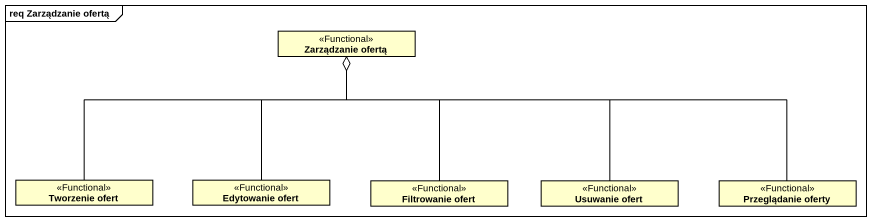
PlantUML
@startuml
mainframe req Zarządzanie ofertą
hide circle
hide empty members
class "Zarządzanie ofertą" as Zarządzanie_ofertą <<Functional>>
class "Tworzenie ofert" as Tworzenie_ofert <<Functional>>
class "Edytowanie ofert" as Edytowanie_ofert <<Functional>>
class "Filtrowanie ofert" as Filtrowanie_ofert <<Functional>>
class "Usuwanie ofert" as Usuwanie_ofert <<Functional>>
class "Przeglądanie oferty" as Przeglądanie_oferty <<Functional>>
Tworzenie_ofert -right-o Zarządzanie_ofertą
Edytowanie_ofert -up-o Zarządzanie_ofertą
Filtrowanie_ofert -up-o Zarządzanie_ofertą
Usuwanie_ofert -left-o Zarządzanie_ofertą
Przeglądanie_oferty -left-o Zarządzanie_ofertą
@enduml
